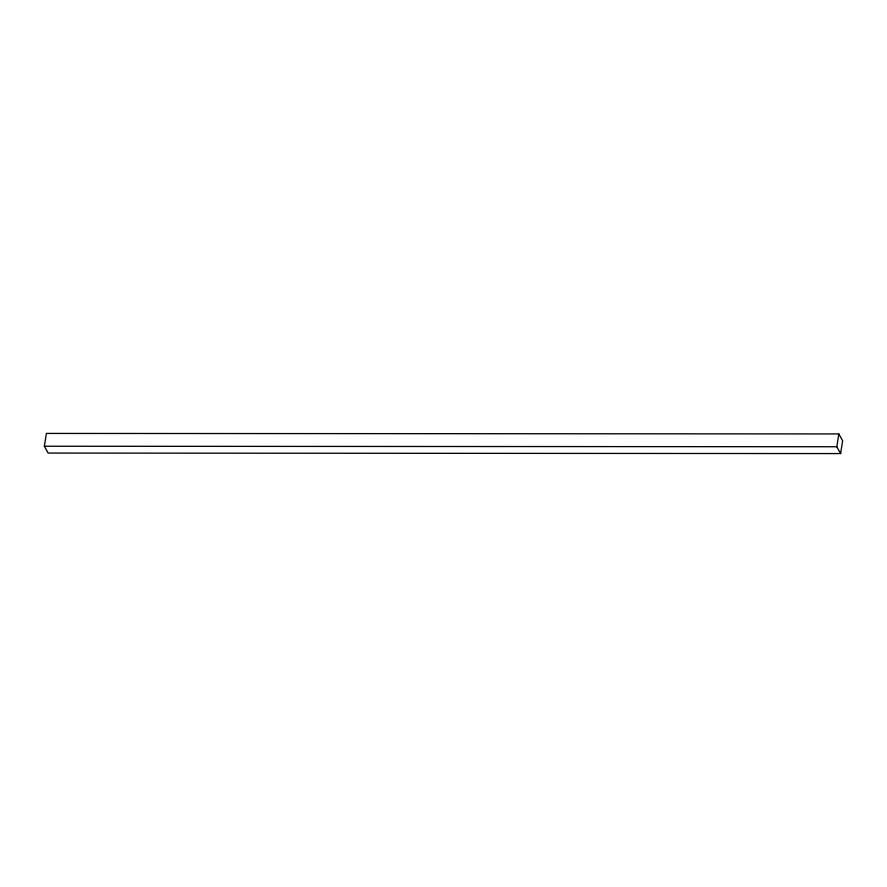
<?xml version="1.0" encoding="UTF-8"?>
<svg xmlns="http://www.w3.org/2000/svg" width="887" height="887" viewBox="0 0 887 887"><rect width="100%" height="100%" fill="white"/><g stroke="black" fill="none" stroke-linecap="round" stroke-linejoin="round"><path stroke-width="1.33" d="M44.35 446.239L46.39 433.421L838.836 433.931L842.65 440.761L840.61 453.579L48.164 453.069L44.35 446.239L836.785 446.749L840.61 453.579M836.785 446.749L838.836 433.931"/></g></svg>
